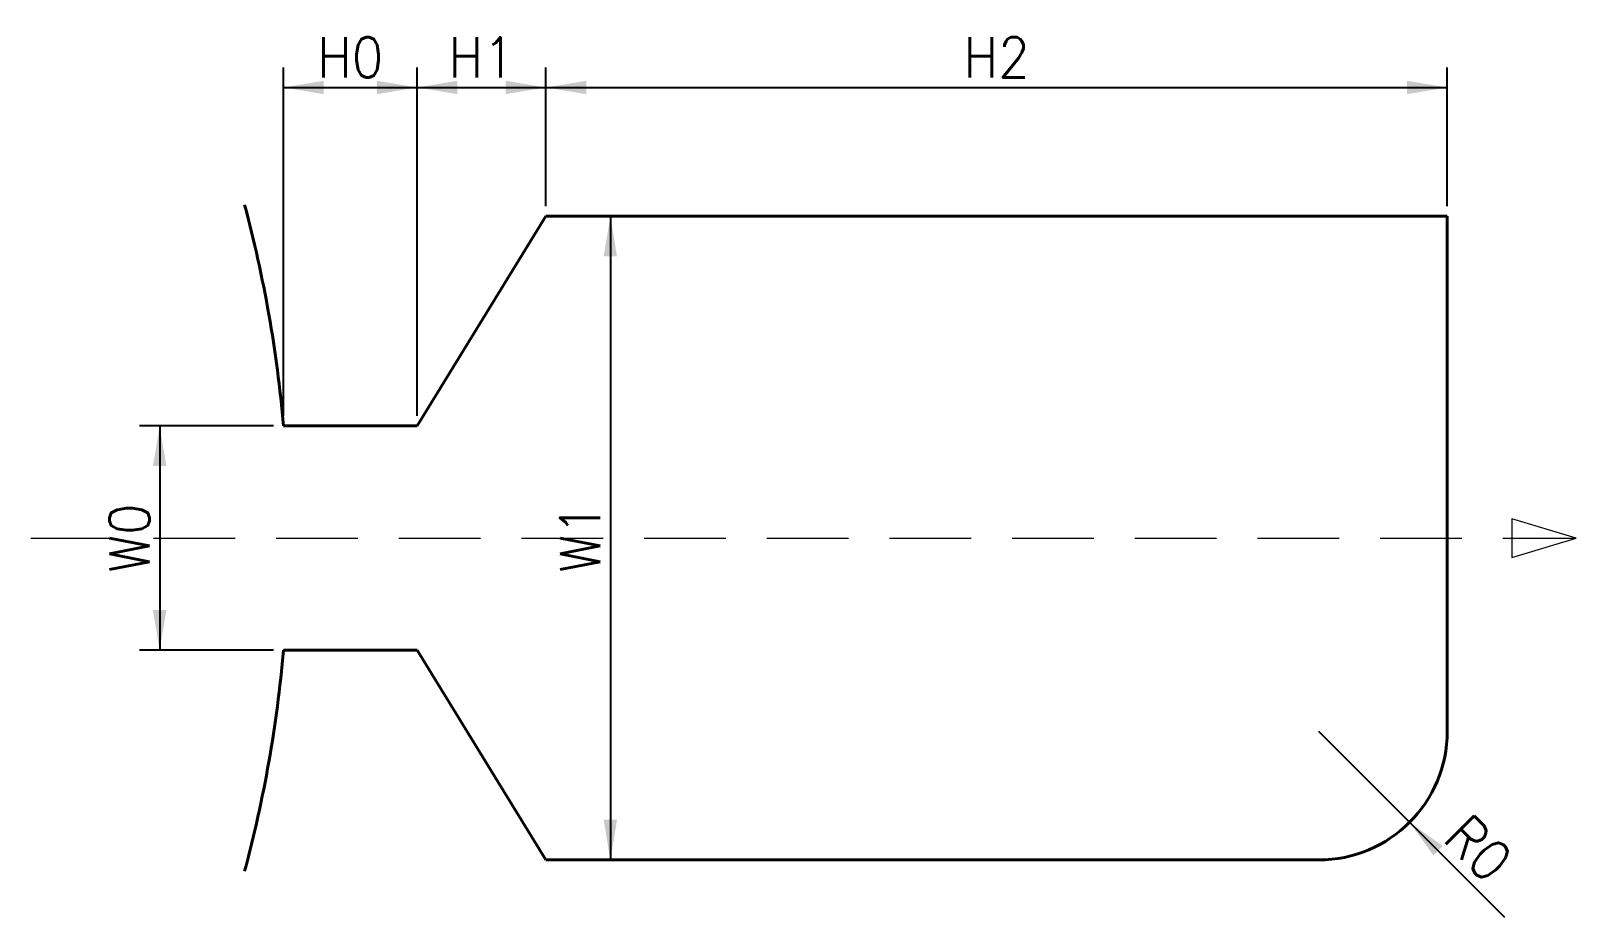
# Model space of a CAD drawing. Extents: x 160 to 400, y -59 to 79.
import ezdxf

# ---------------------------------------------------------------- set-up
doc = ezdxf.new("R2010")
doc.units = 0
doc.linetypes.add('DASHED', pattern=[19.05, 12.7, -6.35])
doc.layers.get('0').update_dxf_attribs({"linetype": 'CONTINUOUS', "lineweight": 40})
doc.layers.add('coordinates', color=6, linetype='DASHED', lineweight=9)
doc.layers.add('dim', color=5, linetype='CONTINUOUS', lineweight=9)
doc.styles.get("Standard").update_dxf_attribs({"font": 'standard'})
doc.dimstyles.get("Standard").update_dxf_attribs({"dimscale": 2.5, "dimtxt": 2.5, "dimasz": 2.5, "dimexe": 1.25, "dimexo": 0.625, "dimtad": 0, "dimtoh": 1, "dimtxsty": 'standard', "dimcen": 0.09, "dimadec": 0, "dimazin": 0, "dimtfac": 1, "dimtdec": 4, "dimtofl": 0, "dimtmove": 0, "dimatfit": 3, "dimfxl": 1, "dimtolj": 1, "dimtzin": 0, "dimarcsym": 0})

# ---------------------------------------------------------------- blocks, each defined once
blk = doc.blocks.new('*D1')
at = {"layer": 'dim', "color": 0, "linetype": 'ByBlock', "lineweight": -2}
for p, q in [((197.68, 17.43), (176.88, 17.43)), ((180, 17.43), (180, -17.43)), ((197.68, -17.43), (176.88, -17.43))]:
    blk.add_line(p, q, dxfattribs=at)
for points in [[(180, 17.43), (181.04, 11.18), (178.96, 11.18)], [(180, -17.43), (178.96, -11.18), (181.04, -11.18)]]:
    blk.add_solid(points, dxfattribs=at)
at = {"layer": 'dim', "color": 0, "linetype": 'CONTINUOUS', "lineweight": -2, "insert": (175.31, 0), "char_height": 6.25, "width": 11.6319, "attachment_point": 5, "rotation": 90}
blk.add_mtext('W0', dxfattribs=at)
blk = doc.blocks.new('*D2')
at = {"layer": 'dim', "color": 0, "linetype": 'ByBlock', "lineweight": -2}
for p, q in [((248.44, 50), (246.88, 50)), ((250, 50), (250, -50)), ((248.44, -50), (246.88, -50))]:
    blk.add_line(p, q, dxfattribs=at)
for points in [[(250, 50), (251.04, 43.75), (248.96, 43.75)], [(250, -50), (248.96, -43.75), (251.04, -43.75)]]:
    blk.add_solid(points, dxfattribs=at)
at = {"layer": 'dim', "color": 0, "linetype": 'CONTINUOUS', "lineweight": -2, "insert": (245.31, 0), "char_height": 6.25, "width": 10.2431, "attachment_point": 5, "rotation": 90}
blk.add_mtext('W1', dxfattribs=at)
blk = doc.blocks.new('*D3')
at = {"layer": 'dim', "color": 0, "linetype": 'ByBlock', "lineweight": -2}
for p, q in [((199.24, 18.99), (199.24, 73.12)), ((220, 18.99), (220, 73.12)), ((199.24, 70), (220, 70))]:
    blk.add_line(p, q, dxfattribs=at)
for points in [[(199.24, 70), (205.49, 71.04), (205.49, 68.96)], [(220, 70), (213.75, 68.96), (213.75, 71.04)]]:
    blk.add_solid(points, dxfattribs=at)
at = {"layer": 'dim', "color": 0, "linetype": 'CONTINUOUS', "lineweight": -2, "insert": (209.62, 74.69), "char_height": 6.25, "width": 8.3333, "attachment_point": 5}
blk.add_mtext('H0', dxfattribs=at)
blk = doc.blocks.new('*D4')
at = {"layer": 'dim', "color": 0, "linetype": 'ByBlock', "lineweight": -2}
for p, q in [((220, 18.99), (220, 73.12)), ((240, 51.56), (240, 73.12)), ((220, 70), (240, 70))]:
    blk.add_line(p, q, dxfattribs=at)
for points in [[(220, 70), (226.25, 71.04), (226.25, 68.96)], [(240, 70), (233.75, 68.96), (233.75, 71.04)]]:
    blk.add_solid(points, dxfattribs=at)
at = {"layer": 'dim', "color": 0, "linetype": 'CONTINUOUS', "lineweight": -2, "insert": (230, 74.69), "char_height": 6.25, "width": 6.9444, "attachment_point": 5}
blk.add_mtext('H1', dxfattribs=at)
blk = doc.blocks.new('*D5')
at = {"layer": 'dim', "color": 0, "linetype": 'ByBlock', "lineweight": -2}
for p, q in [((240, 51.56), (240, 73.12)), ((380, 51.56), (380, 73.12)), ((240, 70), (380, 70))]:
    blk.add_line(p, q, dxfattribs=at)
for points in [[(240, 70), (246.25, 71.04), (246.25, 68.96)], [(380, 70), (373.75, 68.96), (373.75, 71.04)]]:
    blk.add_solid(points, dxfattribs=at)
at = {"layer": 'dim', "color": 0, "linetype": 'CONTINUOUS', "lineweight": -2, "insert": (310, 74.69), "char_height": 6.25, "width": 8.3333, "attachment_point": 5}
blk.add_mtext('H2', dxfattribs=at)
blk = doc.blocks.new('*D6')
at = {"layer": 'dim', "color": 0, "linetype": 'ByBlock', "lineweight": -2}
blk.add_line((360, -30), (388.87, -58.87), dxfattribs=at)
blk.add_solid([(374.14, -44.14), (379.3, -47.83), (377.83, -49.3)], dxfattribs=at)
at = {"layer": 'dim', "color": 0, "linetype": 'CONTINUOUS', "lineweight": -2, "insert": (384.82, -48.19), "char_height": 6.25, "width": 8.3333, "attachment_point": 5, "rotation": 315}
blk.add_mtext('R0', dxfattribs=at)

msp = doc.modelspace()

# ---------------------------------------------------------------- linework, layer by layer
for p, q in [((220, 17.431), (240, 50)), ((380, 50), (240, 50)), ((380, -30), (380, 50)), ((220, -17.431), (240, -50)), ((240, -50), (360, -50))]:
    msp.add_line(p, q)
at = {"linetype": 'CONTINUOUS', "lineweight": 40}
for p, q in [((199.239, 17.431), (220, 17.431)), ((199.239, -17.431), (220, -17.431))]:
    msp.add_line(p, q, dxfattribs=at)
for centre, radius, start, end in [((0, 0), 200, 5, 15), ((0, 0), 200, 345, 355), ((360, -30), 20, 270, 0)]:
    msp.add_arc(centre, radius, start, end)
at = {"layer": 'coordinates'}
for p, q in [((400, 0), (390, 3)), ((390, 3), (390, -3)), ((160, 0), (400, 0)), ((390, -3), (400, 0))]:
    msp.add_line(p, q, dxfattribs=at)

# ---------------------------------------------------------------- dimensions: what is measured, and where the dimension line sits
at = {"layer": 'dim'}
for base, p1, p2, text, picture, middle in [((220, 70), (199.239, 17.431), (220, 17.431), 'H0', '*D3', (209.619, 74.688)), ((240, 70), (220, 17.431), (240, 50), 'H1', '*D4', (230, 74.688)), ((380, 70), (240, 50), (380, 50), 'H2', '*D5', (310, 74.688))]:
    dim = msp.add_linear_dim(base=base, p1=p1, p2=p2, text=text, dimstyle='Standard', dxfattribs=at)
    dim.commit()
    dim.dimension.update_dxf_attribs({"geometry": picture, "text_midpoint": middle})
for base, p1, p2, text, picture, middle in [((250, -50), (250, 50), (250, -50), 'W1', '*D2', (245.312, 0)), ((180, -17.431), (199.239, 17.431), (199.239, -17.431), 'W0', '*D1', (175.312, 0))]:
    dim = msp.add_linear_dim(base=base, p1=p1, p2=p2, angle=90, text=text, dimstyle='Standard', dxfattribs=at)
    dim.commit()
    dim.dimension.update_dxf_attribs({"geometry": picture, "text_midpoint": middle})
dim = msp.add_radius_dim(center=(360, -30), mpoint=(374.142, -44.142), text='R0', dimstyle='Standard', dxfattribs=at)
dim.commit()
dim.dimension.update_dxf_attribs({"geometry": '*D6', "text_midpoint": (384.822, -48.193)})

doc.saveas('drawing.dxf')
